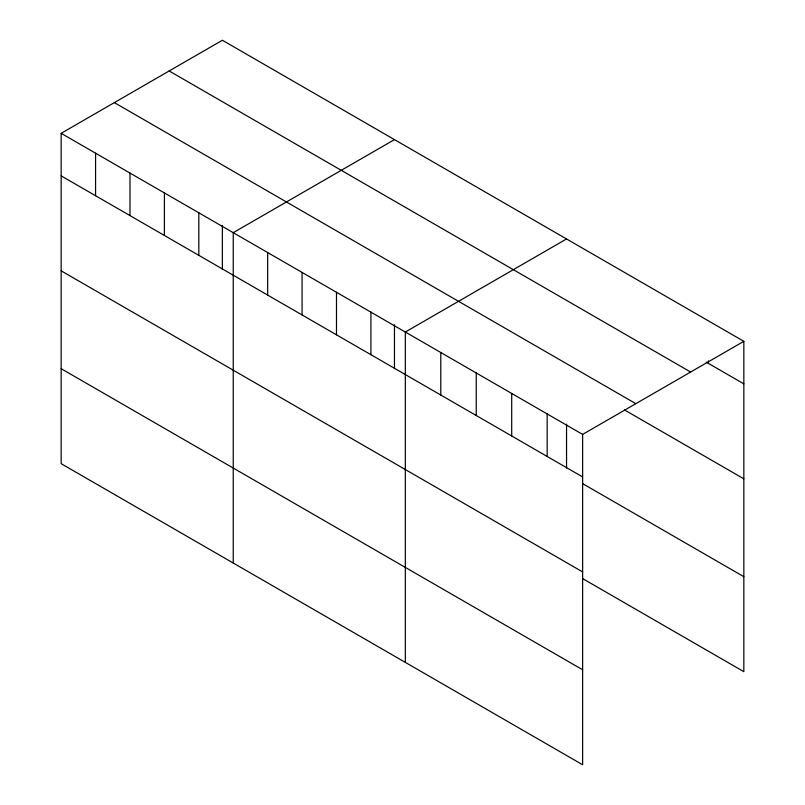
<?xml version="1.0" encoding="UTF-8"?>
<svg xmlns="http://www.w3.org/2000/svg" width="805" height="805" viewBox="0 0 805 805"><rect width="100%" height="100%" fill="white"/><g stroke="black" fill="none" stroke-linecap="round" stroke-linejoin="round"><path stroke-width="1.21" d="M61.16 133.328L582.629 434.398L582.629 764.75L61.16 463.68L61.16 133.328L222.371 40.25L743.84 341.32L743.84 671.672L582.659 578.614M394.46 139.607L233.239 232.685L233.239 563.037M566.549 238.954L405.328 332.032L405.328 662.384M582.629 434.398L743.84 341.32M706.237 362.139L743.84 383.854M169.171 70.971L690.64 372.031M114.36 102.617L635.829 403.677M624.569 409.976L743.84 478.834M61.16 175.862L582.629 476.932M582.659 483.634L743.84 576.692M61.16 270.842L582.629 571.912M61.16 368.7L582.629 669.77M708.38 360.882L708.38 363.387M566.549 424.144L566.549 468.057M547.169 413.921L547.169 456.465M511.708 393.454L511.708 435.988M476.248 372.977L476.248 415.521M440.788 352.51L440.788 395.044M394.46 324.797L394.46 368.7M370.914 312.159L370.914 354.703M336.49 292.296L336.49 334.83M302.076 272.422L302.076 314.956M267.663 252.549L267.663 295.093M222.371 225.44L222.371 269.353M198.825 212.812L198.825 255.346M164.411 192.938L164.411 235.473M129.987 173.065L129.987 215.609M95.574 153.202L95.574 195.736"/></g></svg>
